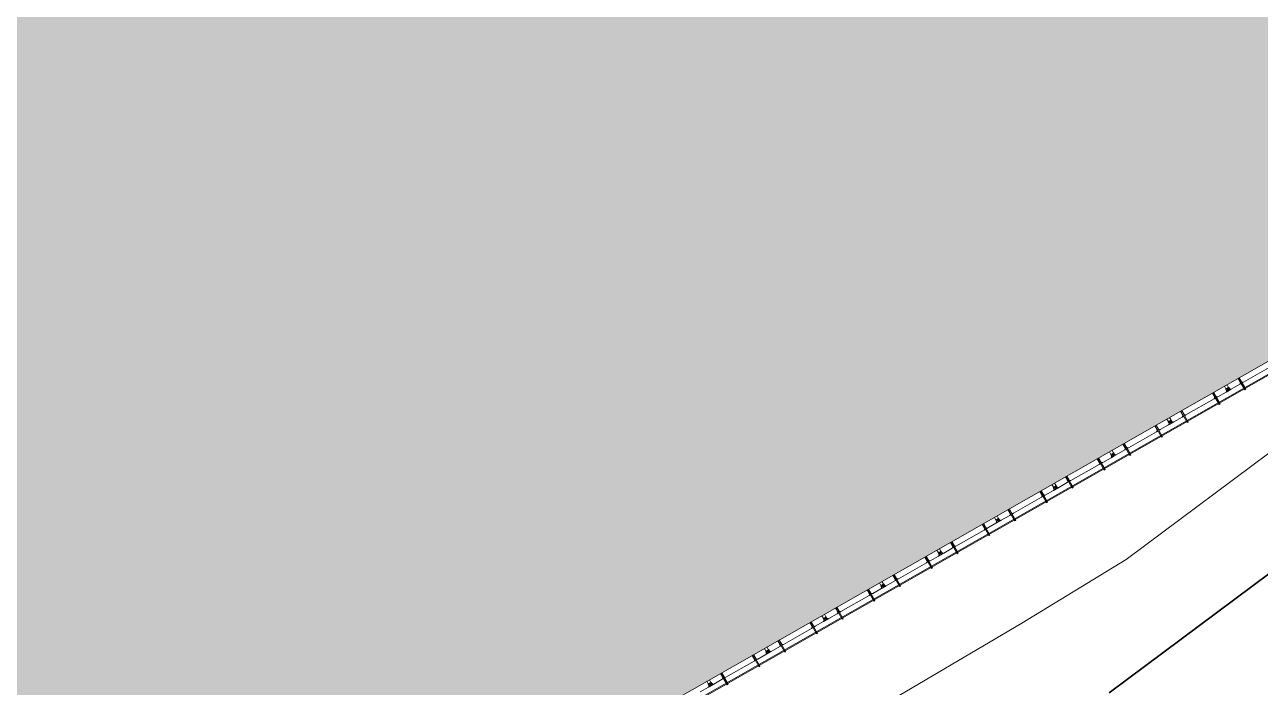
# Model space of a CAD drawing. Header units: millimetres. Extents: x -861324 to 439029, y -308065 to 694685.
# Drawn here: x -141773 to -94915, y -75321 to -50215 of the extents above; entities that cross this region are included whole.
import ezdxf

# ---------------------------------------------------------------- set-up
doc = ezdxf.new("R2010")
doc.units = ezdxf.units.MM
for name, color, linetype, lineweight in [('A-DETL-GENF', 92, 'Continuous', 9), ('A-DETL-THIN', 151, 'Continuous', 9), ('A-GENM', 13, 'Continuous', 9), ('C-TOPO-MAJR', 7, 'Continuous', 35), ('C-TOPO-MINR', 7, 'Continuous', 9), ('S-BEAM', 12, 'Continuous', 9)]:
    doc.layers.add(name, color=color, linetype=linetype, lineweight=lineweight)

# ---------------------------------------------------------------- blocks, each defined once
blk = doc.blocks.new('Dầm C52 - Dầm C52-18769-BỐ TRÍ BÈ PIN HỒ BẢN MÒNG')
at = {"layer": 'S-BEAM', "color": 7}
for p, q in [((-74474, -20), (-74474, 20)), ((-74474, 20), (-73974, 20)), ((-73974, -20), (-74474, -20))]:
    blk.add_line(p, q, dxfattribs=at)
blk = doc.blocks.new('Dầm C52 - Dầm C52-V117-BỐ TRÍ BÈ PIN HỒ BẢN MÒNG')
at = {"layer": 'S-BEAM', "color": 7}
for p, q in [((-74474, -20), (-74474, 20)), ((-74474, 20), (-73974, 20)), ((-73974, -20), (-74474, -20))]:
    blk.add_line(p, q, dxfattribs=at)
blk = doc.blocks.new('Dầm C52 - Dầm C52-18770-BỐ TRÍ BÈ PIN HỒ BẢN MÒNG')
at = {"layer": 'S-BEAM', "color": 7}
for p, q in [((-74474, -20), (-74474, 20)), ((-74474, 20), (-73974, 20)), ((-73974, -20), (-74474, -20))]:
    blk.add_line(p, q, dxfattribs=at)
blk = doc.blocks.new('Dầm C52 - Dầm C52-V118-BỐ TRÍ BÈ PIN HỒ BẢN MÒNG')
at = {"layer": 'S-BEAM', "color": 7}
for p, q in [((-74474, -20), (-74474, 20)), ((-74474, 20), (-73974, 20)), ((-73974, -20), (-74474, -20))]:
    blk.add_line(p, q, dxfattribs=at)
blk = doc.blocks.new('Dầm C52 - Dầm C52-18771-BỐ TRÍ BÈ PIN HỒ BẢN MÒNG')
at = {"layer": 'S-BEAM', "color": 7}
for p, q in [((-74474, -20), (-74474, 20)), ((-74474, 20), (-73974, 20)), ((-73974, -20), (-74474, -20))]:
    blk.add_line(p, q, dxfattribs=at)
blk = doc.blocks.new('Dầm C52 - Dầm C52-V119-BỐ TRÍ BÈ PIN HỒ BẢN MÒNG')
at = {"layer": 'S-BEAM', "color": 7}
for p, q in [((-74474, -20), (-74474, 20)), ((-74474, 20), (-73974, 20)), ((-73974, -20), (-74474, -20))]:
    blk.add_line(p, q, dxfattribs=at)
blk = doc.blocks.new('Dầm C52 - Dầm C52-18772-BỐ TRÍ BÈ PIN HỒ BẢN MÒNG')
at = {"layer": 'S-BEAM', "color": 7}
for p, q in [((-74474, -20), (-74474, 20)), ((-74474, 20), (-73974, 20)), ((-73974, -20), (-74474, -20))]:
    blk.add_line(p, q, dxfattribs=at)
blk = doc.blocks.new('Dầm C52 - Dầm C52-V120-BỐ TRÍ BÈ PIN HỒ BẢN MÒNG')
at = {"layer": 'S-BEAM', "color": 7}
for p, q in [((-74474, -20), (-74474, 20)), ((-74474, 20), (-73974, 20)), ((-73974, -20), (-74474, -20))]:
    blk.add_line(p, q, dxfattribs=at)
blk = doc.blocks.new('Dầm C52 - Dầm C52-18773-BỐ TRÍ BÈ PIN HỒ BẢN MÒNG')
at = {"layer": 'S-BEAM', "color": 7}
for p, q in [((-74474, -20), (-74474, 20)), ((-74474, 20), (-73974, 20)), ((-73974, -20), (-74474, -20))]:
    blk.add_line(p, q, dxfattribs=at)
blk = doc.blocks.new('Dầm C52 - Dầm C52-V121-BỐ TRÍ BÈ PIN HỒ BẢN MÒNG')
at = {"layer": 'S-BEAM', "color": 7}
for p, q in [((-74474, -20), (-74474, 20)), ((-74474, 20), (-73974, 20)), ((-73974, -20), (-74474, -20))]:
    blk.add_line(p, q, dxfattribs=at)
blk = doc.blocks.new('Dầm C52 - Dầm C52-18774-BỐ TRÍ BÈ PIN HỒ BẢN MÒNG')
at = {"layer": 'S-BEAM', "color": 7}
for p, q in [((-74474, -20), (-74474, 20)), ((-74474, 20), (-73974, 20)), ((-73974, -20), (-74474, -20))]:
    blk.add_line(p, q, dxfattribs=at)
blk = doc.blocks.new('Dầm C52 - Dầm C52-V122-BỐ TRÍ BÈ PIN HỒ BẢN MÒNG')
at = {"layer": 'S-BEAM', "color": 7}
for p, q in [((-74474, -20), (-74474, 20)), ((-74474, 20), (-73974, 20)), ((-73974, -20), (-74474, -20))]:
    blk.add_line(p, q, dxfattribs=at)
blk = doc.blocks.new('Dầm C52 - Dầm C52-18775-BỐ TRÍ BÈ PIN HỒ BẢN MÒNG')
at = {"layer": 'S-BEAM', "color": 7}
for p, q in [((-74474, -20), (-74474, 20)), ((-74474, 20), (-73974, 20)), ((-73974, -20), (-74474, -20))]:
    blk.add_line(p, q, dxfattribs=at)
blk = doc.blocks.new('Dầm C52 - Dầm C52-V123-BỐ TRÍ BÈ PIN HỒ BẢN MÒNG')
at = {"layer": 'S-BEAM', "color": 7}
for p, q in [((-74474, -20), (-74474, 20)), ((-74474, 20), (-73974, 20)), ((-73974, -20), (-74474, -20))]:
    blk.add_line(p, q, dxfattribs=at)
blk = doc.blocks.new('Dầm C52 - Dầm C52-18776-BỐ TRÍ BÈ PIN HỒ BẢN MÒNG')
at = {"layer": 'S-BEAM', "color": 7}
for p, q in [((-74474, -20), (-74474, 20)), ((-74474, 20), (-73974, 20)), ((-73974, -20), (-74474, -20))]:
    blk.add_line(p, q, dxfattribs=at)
blk = doc.blocks.new('Dầm C52 - Dầm C52-V124-BỐ TRÍ BÈ PIN HỒ BẢN MÒNG')
at = {"layer": 'S-BEAM', "color": 7}
for p, q in [((-74474, -20), (-74474, 20)), ((-74474, 20), (-73974, 20)), ((-73974, -20), (-74474, -20))]:
    blk.add_line(p, q, dxfattribs=at)
blk = doc.blocks.new('Dầm C52 - Dầm C52-18777-BỐ TRÍ BÈ PIN HỒ BẢN MÒNG')
at = {"layer": 'S-BEAM', "color": 7}
for p, q in [((-74474, -20), (-74474, 20)), ((-74474, 20), (-73974, 20)), ((-73974, -20), (-74474, -20))]:
    blk.add_line(p, q, dxfattribs=at)
blk = doc.blocks.new('Dầm C52 - Dầm C52-V125-BỐ TRÍ BÈ PIN HỒ BẢN MÒNG')
at = {"layer": 'S-BEAM', "color": 7}
for p, q in [((-74474, -20), (-74474, 20)), ((-74474, 20), (-73974, 20)), ((-73974, -20), (-74474, -20))]:
    blk.add_line(p, q, dxfattribs=at)
blk = doc.blocks.new('Dầm C52 - Dầm C52-18778-BỐ TRÍ BÈ PIN HỒ BẢN MÒNG')
at = {"layer": 'S-BEAM', "color": 7}
for p, q in [((-74474, -20), (-74474, 20)), ((-74474, 20), (-73974, 20)), ((-73974, -20), (-74474, -20))]:
    blk.add_line(p, q, dxfattribs=at)
blk = doc.blocks.new('Dai phao do pin - DẢI PHAO ĐỠ PIN-V140-BỐ TRÍ BÈ PIN HỒ BẢN MÒNG')
at = {"layer": 'A-GENM', "color": 7}
for p, q in [((18180, 223), (16950, 223)), ((18180, 223), (18239, 223)), ((18230, 0), (18230, 173)), ((18279, 223), (18340, 223)), ((18290, 173), (18290, 0)), ((18710, 223), (18340, 223)), ((18760, 118), (18760, 173)), ((18852, 118), (18760, 118)), ((18768, 88), (18768, 0)), ((18890, 118), (18798, 118)), ((18882, 0), (18882, 88)), ((18890, 173), (18890, 118)), ((19300, 223), (18940, 223)), ((19300, 223), (19359, 223)), ((19350, 0), (19350, 173)), ((19399, 223), (19460, 223)), ((19410, 173), (19410, 0)), ((20690, 223), (19460, 223)), ((20690, 223), (20749, 223)), ((20740, 0), (20740, 173)), ((20789, 223), (20850, 223)), ((20800, 173), (20800, 0)), ((21220, 223), (20850, 223)), ((21270, 118), (21270, 173)), ((21362, 118), (21270, 118)), ((21278, 88), (21278, 0)), ((21400, 118), (21308, 118)), ((21392, 0), (21392, 88)), ((21400, 173), (21400, 118)), ((21810, 223), (21450, 223)), ((21810, 223), (21869, 223)), ((21860, 0), (21860, 173)), ((21909, 223), (21970, 223)), ((21920, 173), (21920, 0)), ((23200, 223), (21970, 223)), ((23200, 223), (23259, 223)), ((23250, 0), (23250, 173)), ((23299, 223), (23360, 223)), ((23310, 173), (23310, 0)), ((23730, 223), (23360, 223)), ((23780, 118), (23780, 173)), ((23872, 118), (23780, 118)), ((23788, 88), (23788, 0)), ((23910, 118), (23818, 118)), ((23902, 0), (23902, 88)), ((23910, 173), (23910, 118)), ((24320, 223), (23960, 223)), ((24320, 223), (24379, 223)), ((24370, 0), (24370, 173)), ((24419, 223), (24480, 223)), ((24430, 173), (24430, 0)), ((25710, 223), (24480, 223)), ((25710, 223), (25769, 223)), ((25760, 0), (25760, 173)), ((25809, 223), (25870, 223)), ((25820, 173), (25820, 0)), ((26240, 223), (25870, 223)), ((26290, 118), (26290, 173)), ((26382, 118), (26290, 118)), ((26298, 88), (26298, 0)), ((26420, 118), (26328, 118)), ((26412, 0), (26412, 88)), ((26420, 173), (26420, 118)), ((26830, 223), (26470, 223)), ((26830, 223), (26889, 223)), ((26880, 0), (26880, 173)), ((26929, 223), (26990, 223)), ((26940, 173), (26940, 0)), ((28220, 223), (26990, 223)), ((28220, 223), (28279, 223)), ((28270, 0), (28270, 173)), ((28319, 223), (28380, 223)), ((28330, 173), (28330, 0)), ((28750, 223), (28380, 223)), ((28800, 118), (28800, 173)), ((28892, 118), (28800, 118)), ((28808, 88), (28808, 0)), ((28930, 118), (28838, 118)), ((28922, 25), (28922, 88)), ((28930, 173), (28930, 118)), ((29340, 223), (28980, 223)), ((29340, 223), (29399, 223)), ((29390, 0), (29390, 173)), ((29439, 223), (29500, 223)), ((29450, 173), (29450, 0)), ((30730, 223), (29500, 223)), ((30730, 223), (30789, 223)), ((30780, 0), (30780, 173)), ((30829, 223), (30890, 223)), ((30840, 173), (30840, 0)), ((31260, 223), (30890, 223)), ((31310, 118), (31310, 173)), ((31402, 118), (31310, 118)), ((31318, 88), (31318, 0)), ((31440, 118), (31348, 118)), ((31432, 0), (31432, 88)), ((31440, 173), (31440, 118)), ((31850, 223), (31490, 223)), ((31850, 223), (31909, 223)), ((31900, 0), (31900, 173)), ((31949, 223), (32010, 223)), ((31960, 173), (31960, 0)), ((33240, 223), (32010, 223)), ((33240, 223), (33299, 223)), ((33290, 0), (33290, 173)), ((33339, 223), (33400, 223)), ((33350, 173), (33350, 0)), ((33770, 223), (33400, 223)), ((33820, 118), (33820, 173)), ((33912, 118), (33820, 118)), ((33828, 88), (33828, 0)), ((33950, 118), (33858, 118)), ((33942, 0), (33942, 88)), ((33950, 173), (33950, 118)), ((34360, 223), (34000, 223)), ((34360, 223), (34419, 223)), ((34410, 0), (34410, 173)), ((34459, 223), (34520, 223)), ((34470, 173), (34470, 0)), ((35750, 223), (34520, 223)), ((35750, 223), (35809, 223)), ((35800, 0), (35800, 173)), ((35849, 223), (35910, 223)), ((35860, 173), (35860, 0)), ((36280, 223), (35910, 223)), ((36330, 118), (36330, 173)), ((36422, 118), (36330, 118)), ((36338, 88), (36338, 0)), ((36460, 118), (36368, 118)), ((36452, 0), (36452, 88)), ((36460, 173), (36460, 118)), ((36870, 223), (36510, 223)), ((36870, 223), (36929, 223)), ((36920, 0), (36920, 173)), ((36969, 223), (37030, 223)), ((36980, 173), (36980, 0)), ((38260, 223), (37030, 223)), ((38260, 223), (38319, 223)), ((38310, 0), (38310, 173)), ((38359, 223), (38420, 223)), ((38370, 173), (38370, 0)), ((38790, 223), (38420, 223)), ((38840, 118), (38840, 173)), ((38932, 118), (38840, 118)), ((38848, 88), (38848, 0)), ((38970, 118), (38878, 118)), ((38962, 0), (38962, 88)), ((38970, 173), (38970, 118)), ((39380, 223), (39020, 223)), ((39380, 223), (39439, 223)), ((39430, 0), (39430, 173)), ((39479, 223), (39540, 223)), ((39490, 173), (39490, 0)), ((40770, 223), (39540, 223)), ((40770, 223), (40829, 223)), ((40820, 0), (40820, 173)), ((40869, 223), (40930, 223)), ((40880, 173), (40880, 0)), ((41300, 223), (40930, 223)), ((41350, 118), (41350, 173)), ((41442, 118), (41350, 118)), ((41358, 88), (41358, 0)), ((41480, 118), (41388, 118)), ((41472, 0), (41472, 88)), ((41480, 173), (41480, 118)), ((41890, 223), (41530, 223))]:
    blk.add_line(p, q, dxfattribs=at)
at = {"layer": 'A-GENM', "color": 9}
for p, q in [((18180, 223), (18239, 223)), ((18279, 223), (18340, 223)), ((18710, 223), (18882, 223)), ((18882, 223), (18710, 223)), ((18760, 173), (18760, 118)), ((18760, 173), (18760, 118)), ((18760, 118), (18760, 173)), ((18760, 118), (18852, 118)), ((18760, 118), (18852, 118)), ((18852, 118), (18760, 118)), ((18768, 223), (18940, 223)), ((18768, 116), (18768, 223)), ((18768, 223), (18768, 116)), ((18940, 223), (18768, 223)), ((18798, 118), (18890, 118)), ((18798, 118), (18890, 118)), ((18890, 118), (18798, 118)), ((18882, 223), (18882, 116)), ((18882, 116), (18882, 223)), ((18890, 118), (18890, 173)), ((18890, 118), (18890, 173)), ((18890, 173), (18890, 118)), ((19300, 223), (19359, 223)), ((19399, 223), (19460, 223)), ((20690, 223), (20749, 223)), ((20789, 223), (20850, 223)), ((21220, 223), (21392, 223)), ((21392, 223), (21220, 223)), ((21270, 173), (21270, 150)), ((21270, 173), (21270, 150)), ((21270, 150), (21270, 173)), ((21270, 118), (21362, 118)), ((21270, 118), (21362, 118)), ((21362, 118), (21270, 118)), ((21278, 223), (21450, 223)), ((21278, 145), (21278, 223)), ((21278, 223), (21278, 145)), ((21450, 223), (21278, 223)), ((21326, 118), (21400, 118)), ((21326, 118), (21400, 118)), ((21400, 118), (21326, 118)), ((21392, 223), (21392, 116)), ((21392, 116), (21392, 223)), ((21400, 118), (21400, 173)), ((21400, 118), (21400, 173)), ((21400, 173), (21400, 118)), ((21810, 223), (21869, 223)), ((21909, 223), (21970, 223)), ((23200, 223), (23259, 223)), ((23299, 223), (23360, 223)), ((23730, 223), (23902, 223)), ((23902, 223), (23730, 223)), ((23780, 173), (23780, 118)), ((23780, 173), (23780, 118)), ((23780, 118), (23780, 173)), ((23780, 118), (23872, 118)), ((23780, 118), (23872, 118)), ((23872, 118), (23780, 118)), ((23788, 223), (23960, 223)), ((23788, 116), (23788, 223)), ((23788, 223), (23788, 116)), ((23960, 223), (23788, 223)), ((23818, 118), (23910, 118)), ((23818, 118), (23910, 118)), ((23910, 118), (23818, 118)), ((23902, 223), (23902, 116)), ((23902, 116), (23902, 223)), ((23910, 118), (23910, 173)), ((23910, 118), (23910, 173)), ((23910, 173), (23910, 118)), ((24320, 223), (24379, 223)), ((24419, 223), (24480, 223)), ((25710, 223), (25769, 223)), ((25809, 223), (25870, 223)), ((26240, 223), (26412, 223)), ((26412, 223), (26240, 223)), ((26290, 173), (26290, 118)), ((26290, 173), (26290, 118)), ((26290, 118), (26290, 173)), ((26290, 118), (26382, 118)), ((26290, 118), (26382, 118)), ((26382, 118), (26290, 118)), ((26298, 223), (26470, 223)), ((26298, 116), (26298, 223)), ((26298, 223), (26298, 116)), ((26470, 223), (26298, 223)), ((26328, 118), (26420, 118)), ((26328, 118), (26420, 118)), ((26420, 118), (26328, 118)), ((26412, 223), (26412, 116)), ((26412, 116), (26412, 223)), ((26420, 118), (26420, 173)), ((26420, 118), (26420, 173)), ((26420, 173), (26420, 118)), ((26830, 223), (26889, 223)), ((26929, 223), (26990, 223)), ((28220, 223), (28279, 223)), ((28319, 223), (28380, 223)), ((28750, 223), (28922, 223)), ((28922, 223), (28750, 223)), ((28800, 173), (28800, 118)), ((28800, 173), (28800, 118)), ((28800, 118), (28800, 173)), ((28800, 118), (28892, 118)), ((28800, 118), (28892, 118)), ((28892, 118), (28800, 118)), ((28808, 223), (28980, 223)), ((28808, 116), (28808, 223)), ((28808, 223), (28808, 116)), ((28980, 223), (28808, 223)), ((28838, 118), (28930, 118)), ((28838, 118), (28930, 118)), ((28930, 118), (28838, 118)), ((28922, 223), (28922, 116)), ((28922, 116), (28922, 223)), ((28930, 118), (28930, 173)), ((28930, 118), (28930, 173)), ((28930, 173), (28930, 118)), ((29340, 223), (29399, 223)), ((29439, 223), (29500, 223)), ((30730, 223), (30789, 223)), ((30829, 223), (30890, 223)), ((31260, 223), (31432, 223)), ((31432, 223), (31260, 223)), ((31310, 173), (31310, 118)), ((31310, 173), (31310, 118)), ((31310, 118), (31310, 173)), ((31310, 118), (31402, 118)), ((31310, 118), (31402, 118)), ((31402, 118), (31310, 118)), ((31318, 223), (31490, 223)), ((31318, 116), (31318, 223)), ((31318, 223), (31318, 116)), ((31490, 223), (31318, 223)), ((31348, 118), (31440, 118)), ((31348, 118), (31440, 118)), ((31440, 118), (31348, 118)), ((31432, 223), (31432, 116)), ((31432, 116), (31432, 223)), ((31440, 118), (31440, 173)), ((31440, 118), (31440, 173)), ((31440, 173), (31440, 118)), ((31850, 223), (31909, 223)), ((31949, 223), (32010, 223)), ((33240, 223), (33299, 223)), ((33339, 223), (33400, 223)), ((33770, 223), (33942, 223)), ((33942, 223), (33770, 223)), ((33820, 173), (33820, 118)), ((33820, 173), (33820, 118)), ((33820, 118), (33820, 173)), ((33820, 118), (33912, 118)), ((33820, 118), (33912, 118)), ((33912, 118), (33820, 118)), ((33828, 223), (34000, 223)), ((33828, 116), (33828, 223)), ((33828, 223), (33828, 116)), ((34000, 223), (33828, 223)), ((33858, 118), (33950, 118)), ((33858, 118), (33950, 118)), ((33950, 118), (33858, 118)), ((33942, 223), (33942, 116)), ((33942, 116), (33942, 223)), ((33950, 118), (33950, 173)), ((33950, 118), (33950, 173)), ((33950, 173), (33950, 118)), ((34360, 223), (34419, 223)), ((34459, 223), (34520, 223)), ((35750, 223), (35809, 223)), ((35849, 223), (35910, 223)), ((36280, 223), (36452, 223)), ((36452, 223), (36280, 223)), ((36330, 173), (36330, 118)), ((36330, 173), (36330, 118)), ((36330, 118), (36330, 173)), ((36330, 118), (36422, 118)), ((36330, 118), (36422, 118)), ((36422, 118), (36330, 118)), ((36338, 223), (36510, 223)), ((36338, 116), (36338, 223)), ((36338, 223), (36338, 116)), ((36510, 223), (36338, 223)), ((36368, 118), (36460, 118)), ((36368, 118), (36460, 118)), ((36460, 118), (36368, 118)), ((36452, 223), (36452, 116)), ((36452, 116), (36452, 223)), ((36460, 118), (36460, 173)), ((36460, 118), (36460, 173)), ((36460, 173), (36460, 118)), ((36870, 223), (36929, 223)), ((36969, 223), (37030, 223)), ((38260, 223), (38319, 223)), ((38359, 223), (38420, 223)), ((38790, 223), (38962, 223)), ((38962, 223), (38790, 223)), ((38840, 173), (38840, 118)), ((38840, 173), (38840, 118)), ((38840, 118), (38840, 173)), ((38840, 118), (38932, 118)), ((38840, 118), (38932, 118)), ((38932, 118), (38840, 118)), ((38848, 223), (39020, 223)), ((38848, 116), (38848, 223)), ((38848, 223), (38848, 116)), ((39020, 223), (38848, 223)), ((38878, 118), (38970, 118)), ((38878, 118), (38970, 118)), ((38970, 118), (38878, 118)), ((38962, 223), (38962, 116)), ((38962, 116), (38962, 223)), ((38970, 118), (38970, 173)), ((38970, 118), (38970, 173)), ((38970, 173), (38970, 118)), ((39380, 223), (39439, 223)), ((39479, 223), (39540, 223)), ((40770, 223), (40829, 223)), ((40869, 223), (40930, 223)), ((41300, 223), (41472, 223)), ((41472, 223), (41300, 223)), ((41350, 173), (41350, 118)), ((41350, 173), (41350, 118)), ((41350, 118), (41350, 173)), ((41350, 118), (41442, 118)), ((41350, 118), (41442, 118)), ((41442, 118), (41350, 118)), ((41358, 223), (41530, 223)), ((41358, 116), (41358, 223)), ((41358, 223), (41358, 116)), ((41530, 223), (41358, 223)), ((41388, 118), (41480, 118)), ((41388, 118), (41480, 118)), ((41480, 118), (41388, 118)), ((41472, 223), (41472, 116)), ((41472, 116), (41472, 223)), ((41480, 118), (41480, 173)), ((41480, 118), (41480, 173)), ((41480, 173), (41480, 118))]:
    blk.add_line(p, q, dxfattribs=at)
at = {"layer": 'A-GENM', "color": 7}
for centre, radius, start, end in [((18180, 173), 50, 0, 90), ((18180, 173), 50, 30, 90), ((18340, 173), 50, 90, 180), ((18340, 173), 50, 120, 180), ((18710, 173), 50, 360, 90), ((18798, 88), 30, 90, 180), ((18852, 88), 30, 0, 90), ((18940, 173), 50, 90, 180), ((19300, 173), 50, 0, 90), ((19300, 173), 50, 30, 90), ((19460, 173), 50, 90, 180), ((19460, 173), 50, 120, 180), ((20690, 173), 50, 0, 90), ((20690, 173), 50, 30, 90), ((20850, 173), 50, 90, 180), ((20850, 173), 50, 120, 180), ((21220, 173), 50, 360, 90), ((21308, 88), 30, 90, 180), ((21362, 88), 30, 0, 90), ((21450, 173), 50, 90, 180), ((21810, 173), 50, 0, 90), ((21810, 173), 50, 30, 90), ((21970, 173), 50, 90, 180), ((21970, 173), 50, 120, 180), ((23200, 173), 50, 0, 90), ((23200, 173), 50, 30, 90), ((23360, 173), 50, 90, 180), ((23360, 173), 50, 120, 180), ((23730, 173), 50, 360, 90), ((23818, 88), 30, 90, 180), ((23872, 88), 30, 0, 90), ((23960, 173), 50, 90, 180), ((24320, 173), 50, 0, 90), ((24320, 173), 50, 30, 90), ((24480, 173), 50, 90, 180), ((24480, 173), 50, 120, 180), ((25710, 173), 50, 0, 90), ((25710, 173), 50, 30, 90), ((25870, 173), 50, 90, 180), ((25870, 173), 50, 120, 180), ((26240, 173), 50, 360, 90), ((26328, 88), 30, 90, 180), ((26382, 88), 30, 0, 90), ((26470, 173), 50, 90, 180), ((26830, 173), 50, 0, 90), ((26830, 173), 50, 30, 90), ((26990, 173), 50, 90, 180), ((26990, 173), 50, 120, 180), ((28220, 173), 50, 0, 90), ((28220, 173), 50, 30, 90), ((28380, 173), 50, 90, 180), ((28380, 173), 50, 120, 180), ((28750, 173), 50, 360, 90), ((28838, 88), 30, 90, 180), ((28892, 88), 30, 0, 90), ((28980, 173), 50, 90, 180), ((29340, 173), 50, 0, 90), ((29340, 173), 50, 30, 90), ((29500, 173), 50, 90, 180), ((29500, 173), 50, 120, 180), ((30730, 173), 50, 0, 90), ((30730, 173), 50, 30, 90), ((30890, 173), 50, 90, 180), ((30890, 173), 50, 120, 180), ((31260, 173), 50, 360, 90), ((31348, 88), 30, 90, 180), ((31402, 88), 30, 0, 90), ((31490, 173), 50, 90, 180), ((31850, 173), 50, 0, 90), ((31850, 173), 50, 30, 90), ((32010, 173), 50, 90, 180), ((32010, 173), 50, 120, 180), ((33240, 173), 50, 0, 90), ((33240, 173), 50, 30, 90), ((33400, 173), 50, 90, 180), ((33400, 173), 50, 120, 180), ((33770, 173), 50, 360, 90), ((33858, 88), 30, 90, 180), ((33912, 88), 30, 0, 90), ((34000, 173), 50, 90, 180), ((34360, 173), 50, 0, 90), ((34360, 173), 50, 30, 90), ((34520, 173), 50, 90, 180), ((34520, 173), 50, 120, 180), ((35750, 173), 50, 0, 90), ((35750, 173), 50, 30, 90), ((35910, 173), 50, 90, 180), ((35910, 173), 50, 120, 180), ((36280, 173), 50, 360, 90), ((36368, 88), 30, 90, 180), ((36422, 88), 30, 0, 90), ((36510, 173), 50, 90, 180), ((36870, 173), 50, 0, 90), ((36870, 173), 50, 30, 90), ((37030, 173), 50, 90, 180), ((37030, 173), 50, 120, 180), ((38260, 173), 50, 0, 90), ((38260, 173), 50, 30, 90), ((38420, 173), 50, 90, 180), ((38420, 173), 50, 120, 180), ((38790, 173), 50, 360, 90), ((38878, 88), 30, 90, 180), ((38932, 88), 30, 0, 90), ((39020, 173), 50, 90, 180), ((39380, 173), 50, 0, 90), ((39380, 173), 50, 30, 90), ((39540, 173), 50, 90, 180), ((39540, 173), 50, 120, 180), ((40770, 173), 50, 0, 90), ((40770, 173), 50, 30, 90), ((40930, 173), 50, 90, 180), ((40930, 173), 50, 120, 180), ((41300, 173), 50, 0, 90), ((41388, 88), 30, 90, 180), ((41442, 88), 30, 0, 90), ((41530, 173), 50, 90, 180)]:
    blk.add_arc(centre, radius, start, end, dxfattribs=at)
at = {"layer": 'A-GENM', "color": 9}
for centre, radius, start, end in [((18710, 173), 50, 0, 90), ((18710, 173), 50, 0, 90), ((18710, 173), 50, 360, 90), ((18819, 162), 25, 0, 180), ((18819, 162), 25, 360, 180), ((18819, 162), 25, 180, 0), ((18819, 162), 25, 180, 360), ((18821, 162), 25, 0, 180), ((18821, 162), 25, 360, 180), ((18821, 162), 25, 180, 360), ((18821, 162), 25, 180, 360), ((18940, 173), 50, 90, 180), ((18940, 173), 50, 90, 180), ((18940, 173), 50, 90, 180), ((21220, 173), 50, 0, 90), ((21220, 173), 50, 0, 90), ((21220, 173), 50, 360, 90), ((21329, 162), 25, 0, 180), ((21329, 162), 25, 360, 180), ((21329, 162), 25, 180, 0), ((21329, 162), 25, 180, 360), ((21331, 162), 25, 0, 180), ((21331, 162), 25, 360, 180), ((21331, 162), 25, 180, 360), ((21331, 162), 25, 180, 360), ((21450, 173), 50, 90, 180), ((21450, 173), 50, 90, 180), ((21450, 173), 50, 90, 180), ((23730, 173), 50, 0, 90), ((23730, 173), 50, 0, 90), ((23730, 173), 50, 360, 90), ((23839, 162), 25, 0, 180), ((23839, 162), 25, 360, 180), ((23839, 162), 25, 180, 0), ((23839, 162), 25, 180, 360), ((23841, 162), 25, 0, 180), ((23841, 162), 25, 360, 180), ((23841, 162), 25, 180, 360), ((23841, 162), 25, 180, 360), ((23960, 173), 50, 90, 180), ((23960, 173), 50, 90, 180), ((23960, 173), 50, 90, 180), ((26240, 173), 50, 0, 90), ((26240, 173), 50, 0, 90), ((26240, 173), 50, 360, 90), ((26349, 162), 25, 0, 180), ((26349, 162), 25, 0, 180), ((26349, 162), 25, 180, 0), ((26349, 162), 25, 180, 360), ((26351, 162), 25, 0, 180), ((26351, 162), 25, 360, 180), ((26351, 162), 25, 180, 360), ((26351, 162), 25, 180, 360), ((26470, 173), 50, 90, 180), ((26470, 173), 50, 90, 180), ((26470, 173), 50, 90, 180), ((28750, 173), 50, 0, 90), ((28750, 173), 50, 0, 90), ((28750, 173), 50, 360, 90), ((28859, 162), 25, 0, 180), ((28859, 162), 25, 360, 180), ((28859, 162), 25, 180, 0), ((28859, 162), 25, 180, 360), ((28861, 162), 25, 0, 180), ((28861, 162), 25, 360, 180), ((28861, 162), 25, 180, 360), ((28861, 162), 25, 180, 360), ((28980, 173), 50, 90, 180), ((28980, 173), 50, 90, 180), ((28980, 173), 50, 90, 180), ((31260, 173), 50, 0, 90), ((31260, 173), 50, 0, 90), ((31260, 173), 50, 360, 90), ((31369, 162), 25, 0, 180), ((31369, 162), 25, 360, 180), ((31369, 162), 25, 180, 0), ((31369, 162), 25, 180, 360), ((31371, 162), 25, 0, 180), ((31371, 162), 25, 360, 180), ((31371, 162), 25, 180, 360), ((31371, 162), 25, 180, 360), ((31490, 173), 50, 90, 180), ((31490, 173), 50, 90, 180), ((31490, 173), 50, 90, 180), ((33770, 173), 50, 0, 90), ((33770, 173), 50, 0, 90), ((33770, 173), 50, 360, 90), ((33879, 162), 25, 0, 180), ((33879, 162), 25, 360, 180), ((33879, 162), 25, 180, 0), ((33879, 162), 25, 180, 360), ((33881, 162), 25, 0, 180), ((33881, 162), 25, 360, 180), ((33881, 162), 25, 180, 360), ((33881, 162), 25, 180, 360), ((34000, 173), 50, 90, 180), ((34000, 173), 50, 90, 180), ((34000, 173), 50, 90, 180), ((36280, 173), 50, 0, 90), ((36280, 173), 50, 0, 90), ((36280, 173), 50, 360, 90), ((36389, 162), 25, 0, 180), ((36389, 162), 25, 360, 180), ((36389, 162), 25, 180, 0), ((36389, 162), 25, 180, 360), ((36391, 162), 25, 0, 180), ((36391, 162), 25, 360, 180), ((36391, 162), 25, 180, 360), ((36391, 162), 25, 180, 360), ((36510, 173), 50, 90, 180), ((36510, 173), 50, 90, 180), ((36510, 173), 50, 90, 180), ((38790, 173), 50, 0, 90), ((38790, 173), 50, 0, 90), ((38790, 173), 50, 360, 90), ((38899, 162), 25, 0, 180), ((38899, 162), 25, 360, 180), ((38899, 162), 25, 180, 0), ((38899, 162), 25, 180, 360), ((38901, 162), 25, 0, 180), ((38901, 162), 25, 360, 180), ((38901, 162), 25, 180, 360), ((38901, 162), 25, 180, 360), ((39020, 173), 50, 90, 180), ((39020, 173), 50, 90, 180), ((39020, 173), 50, 90, 180), ((41300, 173), 50, 360, 90), ((41300, 173), 50, 360, 90), ((41300, 173), 50, 0, 90), ((41409, 162), 25, 0, 180), ((41409, 162), 25, 360, 180), ((41409, 162), 25, 180, 0), ((41409, 162), 25, 180, 360), ((41411, 162), 25, 0, 180), ((41411, 162), 25, 360, 180), ((41411, 162), 25, 180, 360), ((41411, 162), 25, 180, 360), ((41530, 173), 50, 90, 180), ((41530, 173), 50, 90, 180), ((41530, 173), 50, 90, 180)]:
    blk.add_arc(centre, radius, start, end, dxfattribs=at)
blk = doc.blocks.new('Dầm C52 - Hộp 40x60-25907-BỐ TRÍ BÈ PIN HỒ BẢN MÒNG')
at = {"layer": 'S-BEAM', "color": 7}
for p, q in [((-55977, 20), (55977, 20)), ((55977, -20), (-55977, -20))]:
    blk.add_line(p, q, dxfattribs=at)
blk = doc.blocks.new('HOBANMONG_BEPIN 5_rvt-1-BỐ TRÍ BÈ PIN HỒ BẢN MÒNG')
at = {"layer": 'A-GENM', "lineweight": 9, "rotation": 209.6620124026258}
blk.add_blockref('Dai phao do pin - DẢI PHAO ĐỠ PIN-V140-BỐ TRÍ BÈ PIN HỒ BẢN MÒNG', (-79866, -54570), dxfattribs=at)
at = {"layer": 'S-BEAM', "lineweight": 9}
for name, p, rotation in [('Dầm C52 - Dầm C52-18769-BỐ TRÍ BÈ PIN HỒ BẢN MÒNG', (-132341, 675), 119.6620124026264), ('Dầm C52 - Dầm C52-V117-BỐ TRÍ BÈ PIN HỒ BẢN MÒNG', (-133314, 120), 119.6620124026264), ('Dầm C52 - Dầm C52-18770-BỐ TRÍ BÈ PIN HỒ BẢN MÒNG', (-134522, -568), 119.6620124026264), ('Dầm C52 - Dầm C52-V118-BỐ TRÍ BÈ PIN HỒ BẢN MÒNG', (-135495, -1122), 119.6620124026264), ('Dầm C52 - Dầm C52-18771-BỐ TRÍ BÈ PIN HỒ BẢN MÒNG', (-136703, -1810), 119.6620124026264), ('Dầm C52 - Dầm C52-V119-BỐ TRÍ BÈ PIN HỒ BẢN MÒNG', (-137676, -2364), 119.6620124026264), ('Dầm C52 - Dầm C52-18772-BỐ TRÍ BÈ PIN HỒ BẢN MÒNG', (-138884, -3052), 119.6620124026264), ('Dầm C52 - Dầm C52-V120-BỐ TRÍ BÈ PIN HỒ BẢN MÒNG', (-139857, -3606), 119.6620124026264), ('Dầm C52 - Dầm C52-18773-BỐ TRÍ BÈ PIN HỒ BẢN MÒNG', (-141065, -4294), 119.6620124026264), ('Dầm C52 - Dầm C52-V121-BỐ TRÍ BÈ PIN HỒ BẢN MÒNG', (-142039, -4848), 119.6620124026264), ('Dầm C52 - Dầm C52-18774-BỐ TRÍ BÈ PIN HỒ BẢN MÒNG', (-143246, -5536), 119.6620124026264), ('Dầm C52 - Dầm C52-V122-BỐ TRÍ BÈ PIN HỒ BẢN MÒNG', (-144220, -6090), 119.6620124026264), ('Dầm C52 - Dầm C52-18775-BỐ TRÍ BÈ PIN HỒ BẢN MÒNG', (-145427, -6778), 119.6620124026264), ('Dầm C52 - Dầm C52-V123-BỐ TRÍ BÈ PIN HỒ BẢN MÒNG', (-146401, -7333), 119.6620124026264), ('Dầm C52 - Dầm C52-18776-BỐ TRÍ BÈ PIN HỒ BẢN MÒNG', (-147609, -8021), 119.6620124026264), ('Dầm C52 - Dầm C52-V124-BỐ TRÍ BÈ PIN HỒ BẢN MÒNG', (-148582, -8575), 119.6620124026264), ('Dầm C52 - Dầm C52-18777-BỐ TRÍ BÈ PIN HỒ BẢN MÒNG', (-149790, -9263), 119.6620124026264), ('Dầm C52 - Dầm C52-V125-BỐ TRÍ BÈ PIN HỒ BẢN MÒNG', (-150763, -9817), 119.6620124026264), ('Dầm C52 - Dầm C52-18778-BỐ TRÍ BÈ PIN HỒ BẢN MÒNG', (-151971, -10505), 119.6620124026264), ('Dầm C52 - Hộp 40x60-25907-BỐ TRÍ BÈ PIN HỒ BẢN MÒNG', (-124952, -80755), 209.6620124026261)]:
    blk.add_blockref(name, p, dxfattribs=dict(at, rotation=rotation))

msp = doc.modelspace()

# ---------------------------------------------------------------- hatches: boundary and pattern name
at = {"layer": 'A-DETL-GENF'}
msp.add_hatch(color=8, dxfattribs=at).paths.add_polyline_path([(-173162, -107703), (-77660, -53314), (-150902, 75292), (-214161, 39265), (-192387, 1031), (-224629, -17331), (-174040, -106161)])

# ---------------------------------------------------------------- linework, layer by layer
at = {"layer": 'A-DETL-THIN'}
msp.add_line((-173162, -107703), (-77660, -53314), dxfattribs=at)
at = {"layer": 'C-TOPO-MAJR'}
for p, q in [((-100641, -75526), (-83986, -63113)), ((-111489, -72739), (-111360, -72663)), ((-113667, -74019), (-113511, -73927)), ((-115845, -75298), (-115661, -75190))]:
    msp.add_line(p, q, dxfattribs=at)
at = {"layer": 'C-TOPO-MINR'}
for p, q in [((-100001, -70476), (-86122, -60132)), ((-103954, -72892), (-100001, -70476)), ((-109908, -76390), (-103954, -72892))]:
    msp.add_line(p, q, dxfattribs=at)

# ---------------------------------------------------------------- block references
at = {"lineweight": 5}
msp.add_blockref('HOBANMONG_BEPIN 5_rvt-1-BỐ TRÍ BÈ PIN HỒ BẢN MÒNG', (0, 0), dxfattribs=at)

doc.saveas('drawing.dxf')
